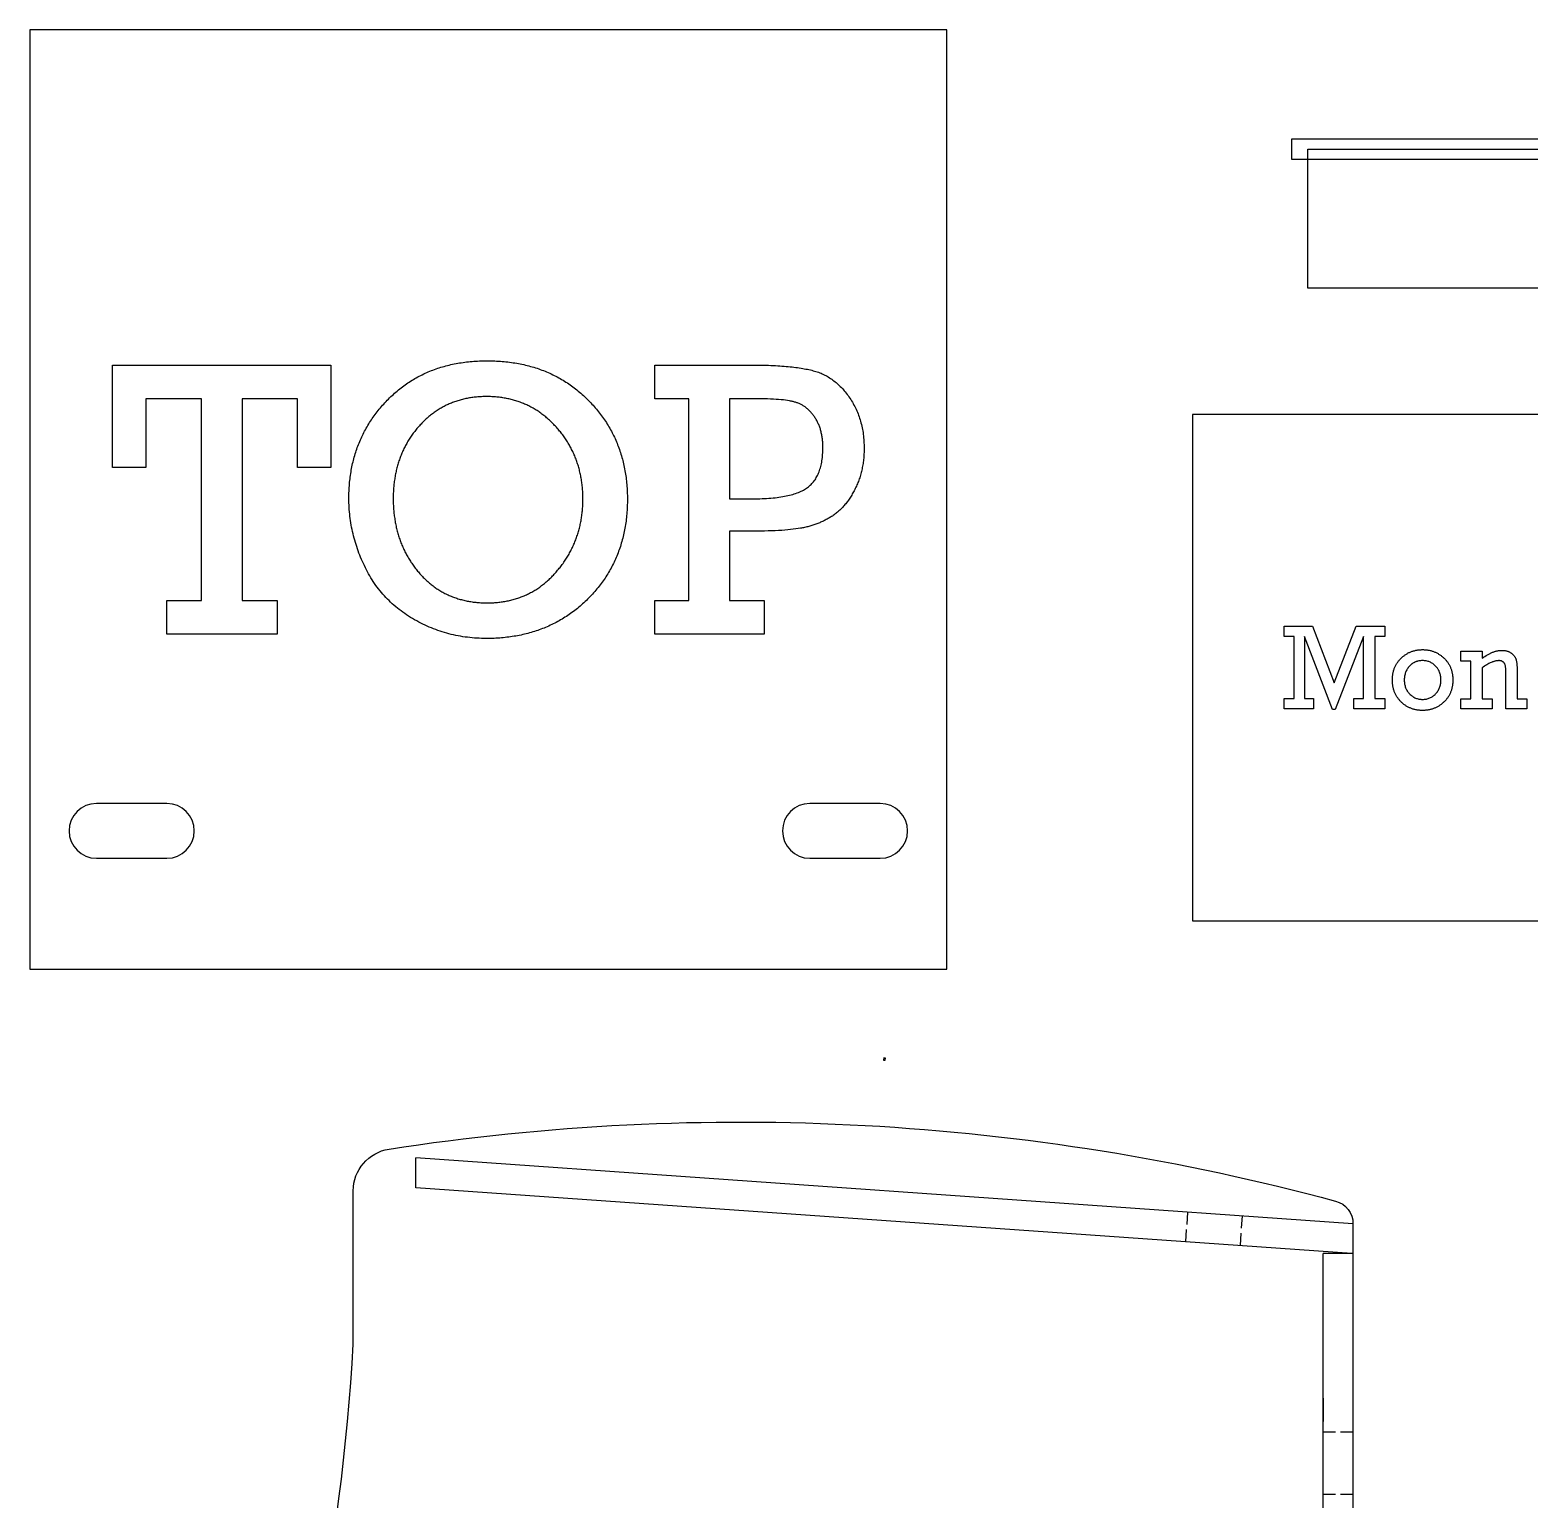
# Model space of a CAD drawing. Extents: x 1 to 138, y 1 to 97.
# Drawn here: x 1.48 to 39.21, y 60.1 to 97.08 of the extents above; entities that cross this region are included whole.
import ezdxf

# ---------------------------------------------------------------- set-up
doc = ezdxf.new("R2010")
doc.units = 0
for name, color, linetype in [('_XREF_-_SIDE_-_01', 1, 'CONTINUOUS'), ('COTES', 8, 'CONTINUOUS'), ('PLAN', 18, 'CONTINUOUS')]:
    doc.layers.add(name, color=color, linetype=linetype)

msp = doc.modelspace()

# ---------------------------------------------------------------- linework, layer by layer
at = {"layer": '_XREF_-_SIDE_-_01'}
for points in [[(24.554, 73.435), (24.554, 97.08), (1.479, 97.08), (1.479, 73.435)], [(33.233, 93.829), (57.125, 93.829), (57.125, 94.329), (33.233, 94.329)], [(56.717, 90.579), (33.642, 90.579), (33.642, 94.079), (44.392, 94.079), (44.392, 93.579), (45.892, 93.579), (45.892, 94.079), (56.717, 94.079)], [(9.506, 85.289), (9.506, 85.335), (9.507, 85.381), (9.508, 85.427), (9.51, 85.472), (9.512, 85.517), (9.515, 85.562), (9.518, 85.607), (9.521, 85.651), (9.525, 85.695), (9.53, 85.739), (9.535, 85.783), (9.54, 85.826), (9.546, 85.869), (9.552, 85.912), (9.559, 85.955), (9.567, 85.997), (9.574, 86.04), (9.583, 86.082), (9.591, 86.123), (9.6, 86.165), (9.61, 86.206), (9.62, 86.247), (9.631, 86.288), (9.642, 86.329), (9.653, 86.369), (9.665, 86.409), (9.678, 86.449), (9.691, 86.489), (9.704, 86.528), (9.718, 86.567), (9.733, 86.606), (9.747, 86.645), (9.763, 86.683), (9.778, 86.722), (9.795, 86.76), (9.811, 86.797), (9.829, 86.835), (9.846, 86.872), (9.864, 86.909), (9.883, 86.946), (9.902, 86.983), (9.922, 87.019), (9.942, 87.055), (9.962, 87.091), (9.983, 87.127), (10.005, 87.162), (10.026, 87.197), (10.049, 87.232), (10.072, 87.267), (10.095, 87.301), (10.119, 87.336), (10.143, 87.37), (10.168, 87.403), (10.193, 87.437), (10.219, 87.47), (10.245, 87.503), (10.271, 87.536), (10.298, 87.569), (10.326, 87.601), (10.354, 87.633), (10.382, 87.665), (10.411, 87.697), (10.441, 87.728), (10.471, 87.759), (10.501, 87.79), (10.532, 87.82), (10.562, 87.85), (10.594, 87.88), (10.625, 87.908), (10.657, 87.937), (10.689, 87.965), (10.721, 87.992), (10.754, 88.019), (10.786, 88.046), (10.82, 88.071), (10.853, 88.097), (10.887, 88.122), (10.921, 88.146), (10.955, 88.17), (10.99, 88.194), (11.024, 88.217), (11.06, 88.24), (11.095, 88.262), (11.131, 88.283), (11.167, 88.304), (11.203, 88.325), (11.24, 88.345), (11.276, 88.365), (11.314, 88.384), (11.351, 88.403), (11.389, 88.421), (11.427, 88.439), (11.465, 88.456), (11.503, 88.473), (11.542, 88.489), (11.581, 88.505), (11.621, 88.52), (11.661, 88.535), (11.701, 88.549), (11.741, 88.563), (11.781, 88.576), (11.822, 88.589), (11.863, 88.601), (11.905, 88.613), (11.947, 88.625), (11.988, 88.636), (12.031, 88.646), (12.073, 88.656), (12.116, 88.665), (12.159, 88.674), (12.203, 88.683), (12.246, 88.691), (12.29, 88.698), (12.335, 88.705), (12.379, 88.712), (12.424, 88.718), (12.469, 88.724), (12.515, 88.729), (12.56, 88.733), (12.606, 88.737), (12.653, 88.741), (12.699, 88.744), (12.746, 88.747), (12.793, 88.749), (12.84, 88.751), (12.888, 88.752), (12.936, 88.753), (12.984, 88.753), (13.033, 88.753), (13.082, 88.752), (13.13, 88.751), (13.178, 88.749), (13.225, 88.747), (13.273, 88.744), (13.32, 88.741), (13.366, 88.737), (13.413, 88.733), (13.459, 88.729), (13.505, 88.724), (13.55, 88.718), (13.596, 88.712), (13.641, 88.705), (13.686, 88.698), (13.73, 88.691), (13.774, 88.683), (13.818, 88.674), (13.862, 88.665), (13.905, 88.656), (13.948, 88.646), (13.991, 88.636), (14.033, 88.625), (14.076, 88.613), (14.118, 88.601), (14.159, 88.589), (14.201, 88.576), (14.242, 88.563), (14.283, 88.549), (14.323, 88.535), (14.363, 88.52), (14.403, 88.505), (14.443, 88.489), (14.482, 88.473), (14.521, 88.456), (14.56, 88.439), (14.599, 88.421), (14.637, 88.403), (14.675, 88.384), (14.713, 88.365), (14.75, 88.345), (14.787, 88.325), (14.824, 88.304), (14.861, 88.283), (14.897, 88.262), (14.933, 88.24), (14.969, 88.217), (15.004, 88.194), (15.039, 88.17), (15.074, 88.146), (15.109, 88.122), (15.143, 88.097), (15.177, 88.071), (15.211, 88.046), (15.244, 88.019), (15.277, 87.992), (15.31, 87.965), (15.343, 87.937), (15.375, 87.908), (15.407, 87.88), (15.439, 87.85), (15.47, 87.82), (15.501, 87.79), (15.532, 87.759), (15.563, 87.728), (15.593, 87.697), (15.622, 87.665), (15.651, 87.633), (15.68, 87.601), (15.708, 87.568), (15.736, 87.536), (15.763, 87.503), (15.79, 87.47), (15.816, 87.436), (15.841, 87.403), (15.867, 87.369), (15.891, 87.335), (15.916, 87.3), (15.939, 87.266), (15.963, 87.231), (15.986, 87.196), (16.008, 87.161), (16.03, 87.125), (16.051, 87.089), (16.072, 87.053), (16.092, 87.017), (16.112, 86.98), (16.132, 86.943), (16.151, 86.906), (16.169, 86.869), (16.187, 86.831), (16.205, 86.794), (16.222, 86.756), (16.239, 86.717), (16.255, 86.679), (16.27, 86.64), (16.285, 86.601), (16.3, 86.562), (16.314, 86.522), (16.328, 86.482), (16.341, 86.442), (16.354, 86.402), (16.366, 86.362), (16.378, 86.321), (16.389, 86.28), (16.4, 86.239), (16.41, 86.197), (16.42, 86.156), (16.43, 86.114), (16.438, 86.071), (16.447, 86.029), (16.455, 85.986), (16.462, 85.943), (16.469, 85.9), (16.476, 85.857), (16.482, 85.813), (16.487, 85.769), (16.492, 85.725), (16.497, 85.681), (16.501, 85.636), (16.504, 85.591), (16.508, 85.546), (16.51, 85.501), (16.512, 85.455), (16.514, 85.409), (16.515, 85.363), (16.516, 85.317), (16.516, 85.27), (16.516, 85.222), (16.515, 85.175), (16.514, 85.128), (16.512, 85.081), (16.51, 85.035), (16.507, 84.989), (16.504, 84.943), (16.501, 84.897), (16.496, 84.852), (16.492, 84.806), (16.487, 84.762), (16.481, 84.717), (16.475, 84.672), (16.468, 84.628), (16.461, 84.584), (16.454, 84.541), (16.446, 84.498), (16.437, 84.454), (16.428, 84.412), (16.418, 84.369), (16.408, 84.327), (16.398, 84.285), (16.387, 84.243), (16.375, 84.201), (16.363, 84.16), (16.351, 84.119), (16.338, 84.078), (16.325, 84.038), (16.311, 83.998), (16.296, 83.958), (16.281, 83.918), (16.266, 83.879), (16.25, 83.839), (16.234, 83.8), (16.217, 83.762), (16.199, 83.723), (16.182, 83.685), (16.163, 83.647), (16.144, 83.61), (16.125, 83.572), (16.105, 83.535), (16.085, 83.498), (16.064, 83.462), (16.043, 83.425), (16.021, 83.389), (15.999, 83.354), (15.976, 83.318), (15.953, 83.283), (15.929, 83.248), (15.905, 83.213), (15.881, 83.179), (15.855, 83.144), (15.83, 83.11), (15.804, 83.077), (15.777, 83.043), (15.75, 83.01), (15.722, 82.977), (15.694, 82.944), (15.665, 82.912), (15.636, 82.88), (15.607, 82.848), (15.577, 82.816), (15.546, 82.785), (15.515, 82.754), (15.484, 82.723), (15.452, 82.693), (15.42, 82.663), (15.388, 82.634), (15.355, 82.605), (15.323, 82.577), (15.29, 82.549), (15.256, 82.521), (15.223, 82.495), (15.189, 82.468), (15.155, 82.442), (15.121, 82.417), (15.086, 82.392), (15.051, 82.368), (15.016, 82.344), (14.981, 82.32), (14.945, 82.297), (14.909, 82.275), (14.873, 82.253), (14.836, 82.231), (14.8, 82.21), (14.763, 82.189), (14.725, 82.169), (14.688, 82.15), (14.65, 82.131), (14.612, 82.112), (14.574, 82.094), (14.535, 82.076), (14.496, 82.059), (14.457, 82.042), (14.418, 82.026), (14.378, 82.01), (14.338, 81.995), (14.298, 81.98), (14.258, 81.966), (14.217, 81.952), (14.176, 81.939), (14.135, 81.926), (14.093, 81.914), (14.052, 81.902), (14.01, 81.891), (13.967, 81.88), (13.925, 81.869), (13.882, 81.859), (13.839, 81.85), (13.795, 81.841), (13.752, 81.832), (13.708, 81.824), (13.664, 81.817), (13.619, 81.81), (13.575, 81.803), (13.53, 81.797), (13.485, 81.792), (13.439, 81.787), (13.393, 81.782), (13.347, 81.778), (13.301, 81.774), (13.255, 81.771), (13.208, 81.769), (13.161, 81.766), (13.113, 81.765), (13.066, 81.763), (13.018, 81.763), (12.97, 81.762), (12.908, 81.763), (12.847, 81.764), (12.787, 81.767), (12.726, 81.77), (12.666, 81.774), (12.606, 81.779), (12.547, 81.785), (12.488, 81.792), (12.429, 81.8), (12.37, 81.808), (12.312, 81.818), (12.254, 81.829), (12.196, 81.84), (12.139, 81.852), (12.082, 81.866), (12.025, 81.88), (11.969, 81.895), (11.913, 81.911), (11.857, 81.928), (11.802, 81.946), (11.746, 81.965), (11.692, 81.985), (11.637, 82.005), (11.583, 82.027), (11.529, 82.049), (11.475, 82.073), (11.422, 82.097), (11.369, 82.122), (11.316, 82.149), (11.264, 82.176), (11.212, 82.204), (11.16, 82.233), (11.109, 82.262), (11.058, 82.293), (11.009, 82.324), (10.96, 82.356), (10.912, 82.389), (10.865, 82.422), (10.819, 82.456), (10.773, 82.491), (10.728, 82.526), (10.684, 82.563), (10.641, 82.6), (10.599, 82.637), (10.557, 82.676), (10.516, 82.715), (10.476, 82.755), (10.437, 82.795), (10.399, 82.837), (10.361, 82.879), (10.325, 82.921), (10.289, 82.965), (10.254, 83.009), (10.219, 83.054), (10.186, 83.1), (10.153, 83.146), (10.121, 83.193), (10.09, 83.241), (10.06, 83.289), (10.03, 83.339), (10.002, 83.389), (9.974, 83.439), (9.947, 83.491), (9.92, 83.543), (9.895, 83.596), (9.87, 83.648), (9.846, 83.701), (9.823, 83.754), (9.801, 83.807), (9.78, 83.86), (9.759, 83.914), (9.739, 83.967), (9.72, 84.021), (9.702, 84.075), (9.685, 84.128), (9.668, 84.182), (9.652, 84.237), (9.637, 84.291), (9.623, 84.345), (9.61, 84.4), (9.597, 84.454), (9.585, 84.509), (9.575, 84.564), (9.564, 84.619), (9.555, 84.674), (9.547, 84.73), (9.539, 84.785), (9.532, 84.84), (9.526, 84.896), (9.521, 84.952), (9.516, 85.008), (9.513, 85.064), (9.51, 85.12), (9.508, 85.176), (9.507, 85.233)], [(5.794, 82.717), (5.794, 87.798), (4.396, 87.798), (4.396, 86.069), (3.558, 86.069), (3.558, 88.646), (9.048, 88.646), (9.048, 86.069), (8.21, 86.069), (8.21, 87.798), (6.817, 87.798), (6.817, 82.717), (7.699, 82.717), (7.699, 81.87), (4.927, 81.87), (4.927, 82.717)], [(18.06, 82.717), (18.06, 87.798), (17.208, 87.798), (17.208, 88.646), (19.629, 88.646), (19.76, 88.645), (19.824, 88.645), (19.887, 88.643), (19.949, 88.642), (20.01, 88.641), (20.07, 88.639), (20.129, 88.636), (20.187, 88.634), (20.244, 88.631), (20.299, 88.628), (20.354, 88.625), (20.407, 88.621), (20.46, 88.617), (20.512, 88.613), (20.562, 88.608), (20.611, 88.603), (20.66, 88.598), (20.707, 88.593), (20.753, 88.587), (20.799, 88.581), (20.843, 88.574), (20.886, 88.568), (20.928, 88.561), (20.969, 88.554), (21.009, 88.546), (21.048, 88.538), (21.086, 88.53), (21.123, 88.522), (21.158, 88.513), (21.193, 88.504), (21.227, 88.495), (21.26, 88.485), (21.293, 88.474), (21.325, 88.463), (21.357, 88.451), (21.389, 88.438), (21.42, 88.425), (21.451, 88.41), (21.482, 88.395), (21.512, 88.38), (21.542, 88.363), (21.572, 88.346), (21.601, 88.328), (21.63, 88.309), (21.658, 88.289), (21.687, 88.269), (21.715, 88.248), (21.742, 88.226), (21.77, 88.204), (21.797, 88.181), (21.823, 88.157), (21.849, 88.132), (21.875, 88.106), (21.901, 88.08), (21.926, 88.053), (21.951, 88.025), (21.976, 87.997), (22, 87.968), (22.024, 87.938), (22.047, 87.907), (22.071, 87.876), (22.093, 87.843), (22.116, 87.81), (22.138, 87.777), (22.159, 87.743), (22.18, 87.709), (22.2, 87.674), (22.219, 87.639), (22.238, 87.604), (22.255, 87.568), (22.273, 87.532), (22.289, 87.495), (22.305, 87.458), (22.32, 87.421), (22.334, 87.383), (22.348, 87.345), (22.361, 87.307), (22.373, 87.268), (22.385, 87.229), (22.395, 87.189), (22.405, 87.149), (22.415, 87.109), (22.424, 87.068), (22.432, 87.027), (22.439, 86.986), (22.446, 86.944), (22.452, 86.902), (22.457, 86.859), (22.461, 86.817), (22.465, 86.773), (22.468, 86.73), (22.471, 86.686), (22.473, 86.641), (22.474, 86.596), (22.474, 86.551), (22.474, 86.515), (22.473, 86.479), (22.472, 86.443), (22.47, 86.408), (22.468, 86.373), (22.466, 86.338), (22.463, 86.303), (22.459, 86.269), (22.455, 86.234), (22.451, 86.2), (22.446, 86.167), (22.441, 86.133), (22.435, 86.1), (22.429, 86.067), (22.422, 86.034), (22.415, 86.001), (22.407, 85.969), (22.399, 85.937), (22.391, 85.905), (22.382, 85.873), (22.372, 85.842), (22.362, 85.81), (22.352, 85.779), (22.341, 85.749), (22.33, 85.718), (22.318, 85.688), (22.306, 85.658), (22.293, 85.628), (22.28, 85.598), (22.266, 85.569), (22.252, 85.54), (22.238, 85.511), (22.223, 85.483), (22.208, 85.454), (22.192, 85.427), (22.177, 85.4), (22.161, 85.373), (22.145, 85.347), (22.129, 85.321), (22.113, 85.296), (22.096, 85.271), (22.079, 85.247), (22.062, 85.223), (22.045, 85.2), (22.027, 85.177), (22.01, 85.154), (21.992, 85.132), (21.973, 85.111), (21.955, 85.09), (21.937, 85.069), (21.918, 85.049), (21.899, 85.03), (21.879, 85.011), (21.86, 84.992), (21.84, 84.974), (21.82, 84.956), (21.8, 84.939), (21.78, 84.922), (21.759, 84.906), (21.739, 84.89), (21.718, 84.875), (21.696, 84.86), (21.675, 84.845), (21.653, 84.831), (21.631, 84.818), (21.609, 84.805), (21.587, 84.792), (21.565, 84.779), (21.542, 84.766), (21.519, 84.754), (21.497, 84.742), (21.474, 84.731), (21.45, 84.72), (21.427, 84.709), (21.403, 84.698), (21.38, 84.687), (21.356, 84.677), (21.332, 84.667), (21.307, 84.658), (21.283, 84.648), (21.258, 84.639), (21.234, 84.63), (21.209, 84.622), (21.184, 84.614), (21.158, 84.606), (21.133, 84.598), (21.107, 84.591), (21.081, 84.583), (21.055, 84.577), (21.029, 84.57), (21.003, 84.564), (20.977, 84.558), (20.95, 84.552), (20.923, 84.547), (20.896, 84.542), (20.869, 84.537), (20.813, 84.528), (20.753, 84.519), (20.69, 84.511), (20.623, 84.504), (20.553, 84.497), (20.479, 84.491), (20.402, 84.485), (20.321, 84.48), (20.237, 84.476), (20.15, 84.472), (20.059, 84.469), (19.964, 84.466), (19.866, 84.464), (19.765, 84.462), (19.66, 84.462), (19.551, 84.461), (19.083, 84.461), (19.083, 82.717), (19.96, 82.717), (19.96, 81.87), (17.208, 81.87), (17.208, 82.717)], [(10.622, 85.285), (10.622, 85.25), (10.622, 85.215), (10.623, 85.181), (10.624, 85.146), (10.626, 85.112), (10.628, 85.079), (10.63, 85.045), (10.632, 85.011), (10.635, 84.978), (10.638, 84.945), (10.641, 84.912), (10.645, 84.879), (10.649, 84.846), (10.653, 84.814), (10.658, 84.781), (10.663, 84.749), (10.668, 84.717), (10.673, 84.686), (10.679, 84.654), (10.686, 84.623), (10.692, 84.591), (10.699, 84.56), (10.706, 84.529), (10.714, 84.499), (10.721, 84.468), (10.73, 84.438), (10.738, 84.407), (10.747, 84.377), (10.756, 84.348), (10.765, 84.318), (10.775, 84.288), (10.785, 84.259), (10.795, 84.23), (10.806, 84.201), (10.817, 84.172), (10.828, 84.144), (10.84, 84.115), (10.852, 84.087), (10.864, 84.059), (10.877, 84.031), (10.89, 84.003), (10.903, 83.976), (10.916, 83.948), (10.93, 83.921), (10.945, 83.894), (10.959, 83.867), (10.974, 83.84), (10.989, 83.814), (11.004, 83.788), (11.02, 83.761), (11.036, 83.736), (11.053, 83.71), (11.069, 83.684), (11.086, 83.659), (11.104, 83.633), (11.122, 83.608), (11.14, 83.583), (11.158, 83.559), (11.177, 83.534), (11.196, 83.51), (11.215, 83.485), (11.234, 83.461), (11.254, 83.438), (11.275, 83.414), (11.295, 83.39), (11.316, 83.367), (11.337, 83.345), (11.358, 83.322), (11.379, 83.301), (11.401, 83.279), (11.422, 83.258), (11.444, 83.237), (11.466, 83.216), (11.489, 83.196), (11.511, 83.177), (11.534, 83.157), (11.557, 83.138), (11.58, 83.12), (11.603, 83.101), (11.627, 83.084), (11.65, 83.066), (11.674, 83.049), (11.698, 83.032), (11.722, 83.016), (11.747, 83), (11.772, 82.984), (11.797, 82.969), (11.822, 82.954), (11.847, 82.939), (11.872, 82.925), (11.898, 82.911), (11.924, 82.898), (11.95, 82.885), (11.976, 82.872), (12.003, 82.86), (12.03, 82.848), (12.057, 82.836), (12.084, 82.825), (12.111, 82.814), (12.138, 82.803), (12.166, 82.793), (12.194, 82.783), (12.222, 82.774), (12.25, 82.765), (12.279, 82.756), (12.308, 82.748), (12.336, 82.74), (12.366, 82.733), (12.395, 82.725), (12.424, 82.719), (12.454, 82.712), (12.484, 82.706), (12.514, 82.7), (12.544, 82.695), (12.575, 82.69), (12.605, 82.685), (12.636, 82.681), (12.667, 82.677), (12.699, 82.674), (12.73, 82.671), (12.762, 82.668), (12.794, 82.665), (12.826, 82.663), (12.858, 82.662), (12.891, 82.66), (12.923, 82.66), (12.956, 82.659), (12.989, 82.659), (13.022, 82.659), (13.055, 82.66), (13.087, 82.661), (13.119, 82.662), (13.151, 82.664), (13.183, 82.666), (13.215, 82.668), (13.247, 82.671), (13.278, 82.674), (13.309, 82.678), (13.34, 82.682), (13.371, 82.686), (13.401, 82.691), (13.432, 82.696), (13.462, 82.701), (13.492, 82.707), (13.522, 82.713), (13.552, 82.72), (13.581, 82.727), (13.61, 82.734), (13.639, 82.742), (13.668, 82.75), (13.697, 82.759), (13.726, 82.767), (13.754, 82.777), (13.782, 82.786), (13.81, 82.796), (13.838, 82.807), (13.866, 82.817), (13.893, 82.828), (13.921, 82.84), (13.948, 82.852), (13.975, 82.864), (14.001, 82.877), (14.028, 82.89), (14.054, 82.903), (14.081, 82.917), (14.107, 82.931), (14.132, 82.946), (14.158, 82.96), (14.184, 82.976), (14.209, 82.991), (14.234, 83.007), (14.259, 83.024), (14.284, 83.041), (14.308, 83.058), (14.332, 83.075), (14.357, 83.093), (14.381, 83.111), (14.404, 83.13), (14.428, 83.149), (14.452, 83.169), (14.475, 83.188), (14.498, 83.209), (14.521, 83.229), (14.544, 83.25), (14.566, 83.271), (14.588, 83.293), (14.611, 83.315), (14.633, 83.337), (14.654, 83.36), (14.676, 83.383), (14.697, 83.407), (14.719, 83.431), (14.74, 83.455), (14.76, 83.479), (14.781, 83.504), (14.801, 83.529), (14.82, 83.553), (14.84, 83.578), (14.859, 83.603), (14.877, 83.629), (14.896, 83.654), (14.914, 83.68), (14.931, 83.705), (14.949, 83.731), (14.966, 83.757), (14.983, 83.783), (14.999, 83.809), (15.015, 83.836), (15.031, 83.862), (15.046, 83.889), (15.061, 83.916), (15.076, 83.943), (15.09, 83.97), (15.104, 83.997), (15.118, 84.025), (15.131, 84.052), (15.144, 84.08), (15.157, 84.108), (15.169, 84.136), (15.182, 84.164), (15.193, 84.192), (15.205, 84.221), (15.216, 84.249), (15.227, 84.278), (15.237, 84.307), (15.247, 84.336), (15.257, 84.365), (15.266, 84.394), (15.275, 84.424), (15.284, 84.453), (15.292, 84.483), (15.301, 84.513), (15.308, 84.543), (15.316, 84.573), (15.323, 84.604), (15.33, 84.634), (15.336, 84.665), (15.342, 84.696), (15.348, 84.727), (15.353, 84.758), (15.359, 84.789), (15.363, 84.82), (15.368, 84.852), (15.372, 84.883), (15.376, 84.915), (15.379, 84.947), (15.382, 84.979), (15.385, 85.012), (15.388, 85.044), (15.39, 85.076), (15.392, 85.109), (15.393, 85.142), (15.394, 85.175), (15.395, 85.208), (15.396, 85.241), (15.396, 85.275), (15.396, 85.309), (15.395, 85.342), (15.394, 85.375), (15.393, 85.409), (15.392, 85.442), (15.39, 85.475), (15.388, 85.507), (15.385, 85.54), (15.382, 85.572), (15.379, 85.605), (15.375, 85.637), (15.372, 85.669), (15.367, 85.7), (15.363, 85.732), (15.358, 85.763), (15.353, 85.795), (15.347, 85.826), (15.341, 85.857), (15.335, 85.887), (15.328, 85.918), (15.322, 85.949), (15.314, 85.979), (15.307, 86.009), (15.299, 86.039), (15.291, 86.069), (15.282, 86.098), (15.273, 86.128), (15.264, 86.157), (15.254, 86.186), (15.244, 86.215), (15.234, 86.244), (15.223, 86.273), (15.213, 86.301), (15.201, 86.33), (15.19, 86.358), (15.178, 86.386), (15.165, 86.414), (15.153, 86.441), (15.14, 86.469), (15.127, 86.496), (15.113, 86.523), (15.099, 86.55), (15.085, 86.577), (15.07, 86.604), (15.055, 86.631), (15.04, 86.657), (15.024, 86.683), (15.008, 86.709), (14.992, 86.735), (14.975, 86.761), (14.958, 86.786), (14.941, 86.812), (14.923, 86.837), (14.905, 86.862), (14.887, 86.887), (14.868, 86.912), (14.849, 86.936), (14.83, 86.961), (14.81, 86.985), (14.79, 87.009), (14.77, 87.033), (14.749, 87.057), (14.728, 87.081), (14.706, 87.104), (14.685, 87.127), (14.663, 87.15), (14.641, 87.172), (14.619, 87.195), (14.597, 87.216), (14.574, 87.238), (14.551, 87.259), (14.529, 87.279), (14.506, 87.3), (14.482, 87.319), (14.459, 87.339), (14.436, 87.358), (14.412, 87.377), (14.388, 87.395), (14.364, 87.413), (14.34, 87.431), (14.315, 87.449), (14.291, 87.465), (14.266, 87.482), (14.241, 87.498), (14.216, 87.514), (14.191, 87.53), (14.165, 87.545), (14.14, 87.56), (14.114, 87.574), (14.088, 87.588), (14.062, 87.602), (14.036, 87.615), (14.009, 87.628), (13.983, 87.641), (13.956, 87.653), (13.929, 87.665), (13.902, 87.676), (13.874, 87.687), (13.847, 87.698), (13.819, 87.709), (13.791, 87.719), (13.763, 87.728), (13.735, 87.738), (13.707, 87.747), (13.678, 87.755), (13.65, 87.763), (13.621, 87.771), (13.592, 87.779), (13.563, 87.786), (13.533, 87.793), (13.504, 87.799), (13.474, 87.805), (13.444, 87.811), (13.414, 87.816), (13.384, 87.821), (13.353, 87.825), (13.323, 87.83), (13.292, 87.834), (13.261, 87.837), (13.23, 87.84), (13.199, 87.843), (13.167, 87.845), (13.135, 87.847), (13.104, 87.849), (13.072, 87.85), (13.04, 87.851), (13.007, 87.852), (12.975, 87.852), (12.942, 87.852), (12.91, 87.851), (12.878, 87.85), (12.846, 87.849), (12.815, 87.847), (12.783, 87.845), (12.752, 87.843), (12.721, 87.84), (12.69, 87.837), (12.66, 87.834), (12.629, 87.83), (12.599, 87.826), (12.569, 87.821), (12.539, 87.817), (12.509, 87.811), (12.48, 87.806), (12.45, 87.8), (12.421, 87.794), (12.392, 87.787), (12.363, 87.78), (12.335, 87.773), (12.306, 87.765), (12.278, 87.757), (12.25, 87.748), (12.222, 87.74), (12.194, 87.73), (12.167, 87.721), (12.14, 87.711), (12.112, 87.701), (12.085, 87.69), (12.059, 87.679), (12.032, 87.668), (12.006, 87.656), (11.979, 87.644), (11.953, 87.632), (11.928, 87.619), (11.902, 87.606), (11.876, 87.592), (11.851, 87.579), (11.826, 87.564), (11.801, 87.55), (11.776, 87.535), (11.752, 87.52), (11.728, 87.504), (11.703, 87.488), (11.679, 87.472), (11.656, 87.455), (11.632, 87.438), (11.609, 87.421), (11.585, 87.403), (11.562, 87.385), (11.539, 87.366), (11.517, 87.347), (11.494, 87.328), (11.472, 87.309), (11.45, 87.289), (11.428, 87.268), (11.406, 87.248), (11.385, 87.227), (11.363, 87.205), (11.342, 87.184), (11.321, 87.161), (11.3, 87.139), (11.279, 87.116), (11.259, 87.093), (11.239, 87.07), (11.219, 87.046), (11.2, 87.023), (11.181, 86.999), (11.162, 86.975), (11.143, 86.951), (11.125, 86.927), (11.107, 86.902), (11.09, 86.878), (11.073, 86.853), (11.056, 86.828), (11.039, 86.802), (11.023, 86.777), (11.007, 86.752), (10.992, 86.726), (10.976, 86.7), (10.962, 86.674), (10.947, 86.648), (10.933, 86.621), (10.919, 86.595), (10.905, 86.568), (10.892, 86.541), (10.879, 86.514), (10.866, 86.487), (10.854, 86.459), (10.842, 86.431), (10.83, 86.404), (10.818, 86.376), (10.807, 86.347), (10.797, 86.319), (10.786, 86.29), (10.776, 86.262), (10.766, 86.233), (10.757, 86.204), (10.748, 86.175), (10.739, 86.145), (10.73, 86.116), (10.722, 86.086), (10.714, 86.056), (10.707, 86.026), (10.699, 85.995), (10.693, 85.965), (10.686, 85.934), (10.68, 85.904), (10.674, 85.873), (10.668, 85.841), (10.663, 85.81), (10.658, 85.779), (10.653, 85.747), (10.649, 85.715), (10.645, 85.683), (10.641, 85.651), (10.638, 85.618), (10.635, 85.586), (10.632, 85.553), (10.63, 85.52), (10.628, 85.487), (10.626, 85.454), (10.624, 85.42), (10.623, 85.386), (10.622, 85.353), (10.622, 85.319)], [(19.083, 85.28), (19.668, 85.28), (19.73, 85.28), (19.79, 85.281), (19.85, 85.282), (19.908, 85.284), (19.965, 85.287), (20.021, 85.29), (20.076, 85.293), (20.129, 85.297), (20.181, 85.302), (20.232, 85.307), (20.282, 85.313), (20.331, 85.32), (20.378, 85.327), (20.424, 85.334), (20.469, 85.342), (20.513, 85.351), (20.556, 85.36), (20.597, 85.37), (20.638, 85.38), (20.677, 85.391), (20.714, 85.402), (20.751, 85.414), (20.787, 85.427), (20.821, 85.44), (20.854, 85.454), (20.886, 85.468), (20.916, 85.483), (20.946, 85.498), (20.974, 85.514), (21.001, 85.53), (21.027, 85.547), (21.052, 85.565), (21.075, 85.583), (21.098, 85.602), (21.12, 85.622), (21.142, 85.643), (21.162, 85.664), (21.182, 85.687), (21.202, 85.71), (21.22, 85.734), (21.238, 85.759), (21.255, 85.785), (21.271, 85.812), (21.286, 85.84), (21.301, 85.868), (21.315, 85.897), (21.328, 85.928), (21.34, 85.959), (21.352, 85.99), (21.363, 86.023), (21.373, 86.057), (21.382, 86.091), (21.391, 86.126), (21.399, 86.163), (21.406, 86.2), (21.412, 86.237), (21.418, 86.276), (21.423, 86.316), (21.427, 86.356), (21.43, 86.397), (21.433, 86.439), (21.435, 86.482), (21.436, 86.526), (21.436, 86.571), (21.436, 86.599), (21.436, 86.627), (21.435, 86.655), (21.433, 86.683), (21.431, 86.71), (21.429, 86.737), (21.427, 86.763), (21.424, 86.79), (21.42, 86.816), (21.416, 86.842), (21.412, 86.867), (21.408, 86.892), (21.403, 86.917), (21.397, 86.941), (21.391, 86.966), (21.385, 86.99), (21.379, 87.013), (21.372, 87.036), (21.364, 87.059), (21.356, 87.082), (21.348, 87.104), (21.34, 87.127), (21.331, 87.148), (21.321, 87.17), (21.312, 87.191), (21.301, 87.212), (21.291, 87.232), (21.28, 87.253), (21.268, 87.273), (21.257, 87.292), (21.244, 87.312), (21.232, 87.331), (21.219, 87.349), (21.206, 87.367), (21.193, 87.385), (21.179, 87.403), (21.165, 87.42), (21.152, 87.436), (21.138, 87.452), (21.123, 87.468), (21.109, 87.483), (21.094, 87.498), (21.08, 87.512), (21.065, 87.526), (21.049, 87.54), (21.034, 87.553), (21.019, 87.566), (21.003, 87.578), (20.987, 87.59), (20.971, 87.601), (20.954, 87.612), (20.938, 87.622), (20.921, 87.633), (20.904, 87.642), (20.887, 87.651), (20.87, 87.66), (20.853, 87.669), (20.835, 87.677), (20.817, 87.684), (20.799, 87.691), (20.781, 87.698), (20.763, 87.704), (20.744, 87.71), (20.725, 87.715), (20.706, 87.72), (20.686, 87.725), (20.665, 87.73), (20.643, 87.735), (20.621, 87.739), (20.598, 87.744), (20.549, 87.752), (20.497, 87.759), (20.442, 87.766), (20.383, 87.772), (20.322, 87.777), (20.257, 87.782), (20.19, 87.787), (20.119, 87.79), (20.045, 87.793), (19.967, 87.795), (19.887, 87.797), (19.803, 87.798), (19.717, 87.798), (19.083, 87.798)], [(30.741, 74.653), (53.816, 74.653), (53.816, 87.403), (30.741, 87.403)], [(33.298, 80.254), (33.298, 81.814), (33.048, 81.814), (33.048, 82.074), (33.76, 82.074), (34.307, 80.648), (34.861, 82.074), (35.58, 82.074), (35.58, 81.814), (35.329, 81.814), (35.329, 80.254), (35.58, 80.254), (35.58, 79.994), (34.796, 79.994), (34.796, 80.254), (35.045, 80.254), (35.045, 81.814), (34.327, 79.973), (34.265, 79.973), (33.555, 81.814), (33.555, 80.254), (33.784, 80.254), (33.784, 79.994), (33.048, 79.994), (33.048, 80.254)], [(35.77, 80.718), (35.77, 80.738), (35.771, 80.759), (35.772, 80.779), (35.773, 80.799), (35.775, 80.819), (35.778, 80.839), (35.78, 80.858), (35.784, 80.878), (35.787, 80.897), (35.791, 80.915), (35.796, 80.934), (35.801, 80.952), (35.806, 80.97), (35.812, 80.988), (35.818, 81.005), (35.825, 81.023), (35.832, 81.04), (35.84, 81.056), (35.848, 81.073), (35.856, 81.089), (35.865, 81.105), (35.874, 81.121), (35.884, 81.137), (35.894, 81.152), (35.905, 81.168), (35.916, 81.183), (35.927, 81.197), (35.939, 81.212), (35.952, 81.226), (35.964, 81.24), (35.978, 81.254), (35.991, 81.267), (36.005, 81.28), (36.019, 81.293), (36.034, 81.306), (36.048, 81.318), (36.063, 81.329), (36.078, 81.34), (36.093, 81.351), (36.108, 81.361), (36.123, 81.371), (36.139, 81.38), (36.155, 81.389), (36.171, 81.398), (36.187, 81.406), (36.203, 81.414), (36.22, 81.421), (36.237, 81.428), (36.254, 81.435), (36.271, 81.441), (36.288, 81.446), (36.306, 81.452), (36.324, 81.456), (36.341, 81.461), (36.36, 81.465), (36.378, 81.468), (36.396, 81.472), (36.415, 81.474), (36.434, 81.477), (36.453, 81.478), (36.472, 81.48), (36.492, 81.481), (36.511, 81.482), (36.531, 81.482), (36.551, 81.482), (36.57, 81.481), (36.589, 81.48), (36.608, 81.479), (36.627, 81.477), (36.645, 81.474), (36.664, 81.472), (36.682, 81.469), (36.7, 81.465), (36.718, 81.461), (36.736, 81.457), (36.753, 81.452), (36.77, 81.447), (36.788, 81.441), (36.805, 81.435), (36.822, 81.429), (36.838, 81.422), (36.855, 81.415), (36.871, 81.407), (36.887, 81.399), (36.903, 81.391), (36.919, 81.382), (36.935, 81.372), (36.95, 81.363), (36.966, 81.353), (36.981, 81.342), (36.996, 81.331), (37.01, 81.32), (37.025, 81.308), (37.04, 81.296), (37.054, 81.283), (37.068, 81.27), (37.082, 81.257), (37.095, 81.243), (37.108, 81.229), (37.121, 81.215), (37.133, 81.201), (37.144, 81.186), (37.155, 81.171), (37.166, 81.156), (37.176, 81.141), (37.186, 81.125), (37.196, 81.109), (37.205, 81.093), (37.213, 81.077), (37.221, 81.06), (37.229, 81.043), (37.236, 81.026), (37.243, 81.009), (37.249, 80.991), (37.255, 80.973), (37.261, 80.955), (37.266, 80.937), (37.27, 80.918), (37.275, 80.899), (37.278, 80.88), (37.282, 80.861), (37.284, 80.841), (37.287, 80.821), (37.289, 80.801), (37.29, 80.78), (37.291, 80.76), (37.292, 80.739), (37.292, 80.718), (37.292, 80.696), (37.291, 80.676), (37.29, 80.655), (37.289, 80.634), (37.287, 80.614), (37.284, 80.594), (37.282, 80.575), (37.278, 80.555), (37.275, 80.536), (37.27, 80.517), (37.266, 80.498), (37.261, 80.48), (37.255, 80.462), (37.249, 80.444), (37.243, 80.426), (37.236, 80.409), (37.229, 80.392), (37.222, 80.375), (37.213, 80.358), (37.205, 80.342), (37.196, 80.325), (37.187, 80.31), (37.177, 80.294), (37.166, 80.279), (37.156, 80.263), (37.145, 80.248), (37.133, 80.234), (37.121, 80.219), (37.109, 80.205), (37.096, 80.191), (37.082, 80.178), (37.069, 80.164), (37.055, 80.151), (37.04, 80.139), (37.026, 80.126), (37.011, 80.115), (36.997, 80.103), (36.982, 80.092), (36.967, 80.082), (36.951, 80.071), (36.936, 80.062), (36.92, 80.052), (36.904, 80.043), (36.888, 80.035), (36.872, 80.027), (36.856, 80.019), (36.839, 80.012), (36.822, 80.005), (36.806, 79.999), (36.789, 79.993), (36.771, 79.987), (36.754, 79.982), (36.736, 79.977), (36.719, 79.973), (36.701, 79.969), (36.682, 79.965), (36.664, 79.962), (36.646, 79.959), (36.627, 79.957), (36.608, 79.955), (36.589, 79.954), (36.57, 79.953), (36.551, 79.952), (36.531, 79.952), (36.511, 79.952), (36.491, 79.953), (36.471, 79.954), (36.452, 79.955), (36.433, 79.957), (36.414, 79.96), (36.395, 79.962), (36.376, 79.965), (36.358, 79.969), (36.339, 79.973), (36.321, 79.977), (36.303, 79.982), (36.286, 79.987), (36.268, 79.993), (36.251, 79.999), (36.234, 80.006), (36.217, 80.013), (36.201, 80.02), (36.184, 80.028), (36.168, 80.036), (36.152, 80.045), (36.136, 80.054), (36.12, 80.063), (36.105, 80.073), (36.09, 80.083), (36.075, 80.094), (36.06, 80.105), (36.045, 80.117), (36.031, 80.129), (36.017, 80.141), (36.003, 80.154), (35.989, 80.167), (35.975, 80.181), (35.962, 80.195), (35.95, 80.209), (35.938, 80.223), (35.926, 80.238), (35.914, 80.252), (35.904, 80.267), (35.893, 80.282), (35.883, 80.298), (35.873, 80.314), (35.864, 80.329), (35.855, 80.346), (35.847, 80.362), (35.839, 80.379), (35.832, 80.395), (35.825, 80.413), (35.818, 80.43), (35.812, 80.447), (35.806, 80.465), (35.801, 80.483), (35.796, 80.501), (35.791, 80.52), (35.787, 80.539), (35.784, 80.558), (35.78, 80.577), (35.778, 80.596), (35.775, 80.616), (35.773, 80.636), (35.772, 80.656), (35.771, 80.676), (35.77, 80.697)], [(36.07, 80.718), (36.071, 80.692), (36.073, 80.666), (36.075, 80.641), (36.079, 80.616), (36.084, 80.592), (36.089, 80.569), (36.096, 80.546), (36.104, 80.523), (36.113, 80.502), (36.118, 80.491), (36.123, 80.481), (36.128, 80.47), (36.134, 80.46), (36.14, 80.45), (36.146, 80.44), (36.152, 80.431), (36.159, 80.421), (36.173, 80.403), (36.188, 80.385), (36.204, 80.367), (36.221, 80.35), (36.239, 80.335), (36.257, 80.321), (36.275, 80.307), (36.294, 80.295), (36.313, 80.284), (36.333, 80.273), (36.353, 80.264), (36.374, 80.256), (36.395, 80.249), (36.416, 80.243), (36.438, 80.239), (36.461, 80.235), (36.484, 80.232), (36.507, 80.231), (36.531, 80.23), (36.555, 80.231), (36.579, 80.232), (36.602, 80.235), (36.625, 80.239), (36.647, 80.244), (36.669, 80.25), (36.69, 80.257), (36.711, 80.265), (36.731, 80.274), (36.751, 80.284), (36.77, 80.296), (36.789, 80.308), (36.807, 80.322), (36.825, 80.336), (36.843, 80.352), (36.859, 80.369), (36.875, 80.386), (36.89, 80.404), (36.904, 80.423), (36.917, 80.442), (36.929, 80.462), (36.94, 80.483), (36.95, 80.504), (36.959, 80.525), (36.966, 80.547), (36.973, 80.57), (36.979, 80.593), (36.983, 80.617), (36.987, 80.642), (36.99, 80.667), (36.991, 80.692), (36.992, 80.718), (36.991, 80.745), (36.99, 80.77), (36.987, 80.796), (36.983, 80.82), (36.979, 80.844), (36.973, 80.867), (36.966, 80.89), (36.958, 80.912), (36.949, 80.934), (36.944, 80.945), (36.939, 80.955), (36.934, 80.965), (36.928, 80.976), (36.922, 80.986), (36.916, 80.995), (36.903, 81.015), (36.889, 81.033), (36.873, 81.051), (36.857, 81.069), (36.84, 81.086), (36.823, 81.101), (36.805, 81.116), (36.786, 81.129), (36.767, 81.142), (36.748, 81.153), (36.728, 81.163), (36.708, 81.172), (36.688, 81.18), (36.667, 81.187), (36.645, 81.193), (36.623, 81.198), (36.601, 81.202), (36.578, 81.204), (36.555, 81.206), (36.531, 81.207), (36.506, 81.206), (36.482, 81.204), (36.458, 81.202), (36.435, 81.198), (36.413, 81.193), (36.402, 81.19), (36.391, 81.187), (36.38, 81.183), (36.369, 81.18), (36.359, 81.176), (36.348, 81.171), (36.338, 81.167), (36.328, 81.162), (36.318, 81.157), (36.308, 81.152), (36.298, 81.146), (36.289, 81.14), (36.279, 81.134), (36.27, 81.127), (36.261, 81.121), (36.252, 81.114), (36.234, 81.099), (36.217, 81.083), (36.201, 81.066), (36.185, 81.048), (36.17, 81.03), (36.156, 81.011), (36.144, 80.991), (36.132, 80.972), (36.121, 80.951), (36.112, 80.93), (36.103, 80.909), (36.095, 80.887), (36.089, 80.864), (36.083, 80.841), (36.079, 80.818), (36.075, 80.794), (36.072, 80.769), (36.071, 80.744)], [(38.03, 81.441), (38.03, 81.266), (38.064, 81.29), (38.097, 81.313), (38.13, 81.334), (38.163, 81.353), (38.196, 81.371), (38.212, 81.379), (38.228, 81.387), (38.244, 81.394), (38.26, 81.401), (38.276, 81.408), (38.291, 81.415), (38.307, 81.42), (38.322, 81.426), (38.338, 81.431), (38.353, 81.436), (38.368, 81.441), (38.383, 81.445), (38.398, 81.448), (38.413, 81.452), (38.428, 81.454), (38.443, 81.457), (38.457, 81.459), (38.472, 81.461), (38.486, 81.462), (38.501, 81.463), (38.515, 81.464), (38.529, 81.464), (38.546, 81.464), (38.563, 81.463), (38.58, 81.462), (38.596, 81.46), (38.612, 81.457), (38.628, 81.455), (38.643, 81.451), (38.657, 81.447), (38.672, 81.443), (38.686, 81.438), (38.699, 81.432), (38.713, 81.426), (38.725, 81.42), (38.738, 81.413), (38.75, 81.405), (38.762, 81.397), (38.773, 81.389), (38.784, 81.38), (38.794, 81.371), (38.804, 81.362), (38.813, 81.353), (38.822, 81.343), (38.83, 81.333), (38.838, 81.323), (38.845, 81.313), (38.852, 81.302), (38.858, 81.292), (38.864, 81.281), (38.869, 81.269), (38.874, 81.258), (38.878, 81.246), (38.882, 81.234), (38.885, 81.222), (38.889, 81.209), (38.892, 81.195), (38.894, 81.181), (38.897, 81.165), (38.899, 81.149), (38.901, 81.133), (38.903, 81.116), (38.906, 81.079), (38.909, 81.04), (38.91, 80.997), (38.91, 80.952), (38.91, 80.247), (39.154, 80.247), (39.154, 79.994), (38.626, 79.994), (38.626, 80.94), (38.626, 80.961), (38.625, 80.98), (38.624, 80.998), (38.623, 81.016), (38.621, 81.032), (38.619, 81.048), (38.617, 81.062), (38.614, 81.076), (38.611, 81.089), (38.607, 81.101), (38.603, 81.113), (38.598, 81.123), (38.594, 81.132), (38.588, 81.141), (38.583, 81.148), (38.577, 81.155), (38.571, 81.161), (38.564, 81.167), (38.558, 81.172), (38.551, 81.177), (38.544, 81.181), (38.537, 81.186), (38.529, 81.189), (38.522, 81.193), (38.514, 81.196), (38.506, 81.198), (38.498, 81.2), (38.49, 81.202), (38.482, 81.203), (38.473, 81.204), (38.465, 81.205), (38.456, 81.205), (38.444, 81.205), (38.432, 81.204), (38.42, 81.204), (38.408, 81.202), (38.396, 81.201), (38.383, 81.199), (38.371, 81.196), (38.358, 81.194), (38.346, 81.191), (38.333, 81.187), (38.32, 81.183), (38.307, 81.179), (38.294, 81.175), (38.281, 81.17), (38.255, 81.159), (38.228, 81.147), (38.201, 81.133), (38.173, 81.118), (38.145, 81.102), (38.117, 81.084), (38.088, 81.064), (38.059, 81.043), (38.03, 81.021), (38.03, 80.247), (38.279, 80.247), (38.279, 79.994), (37.491, 79.994), (37.491, 80.247), (37.745, 80.247), (37.745, 81.189), (37.491, 81.189), (37.491, 81.441)]]:
    msp.add_lwpolyline(points, close=True, dxfattribs=at)
for points in [[(3.152, 76.231), (4.924, 76.231, 1), (4.924, 77.609), (3.152, 77.609, 1)], [(22.88, 76.231, 1), (22.88, 77.609), (21.108, 77.609, 1), (21.108, 76.231)], [(1.78, 36.751, -0.166818), (1.859, 38.129), (6.545, 48.761, 0.071004), (9.617, 64), (9.617, 67.859, -0.369748), (10.516, 68.909, -0.10487), (34.342, 67.602, -0.3389), (34.779, 67.032), (34.779, 66.284), (34.779, 52.974), (34.779, 9.659), (34.779, 2.178), (33.904, 2.178), (4.34, 2.178), (3.434, 2.178), (3.277, 2.178), (3.277, 28.56, 0.05217)]]:
    msp.add_lwpolyline(points, format="xyb", close=True, dxfattribs=at)
at = {"layer": 'COTES'}
msp.add_lwpolyline([(23.005, 71.145), (23.009, 71.2), (22.968, 71.203), (22.964, 71.148)], close=True, dxfattribs=at)
for points in [[(34.03, 62.641), (34.03, 62.051)], [(34.03, 62.641), (34.03, 62.051)], [(34.779, 62.641), (34.779, 62.051)]]:
    msp.add_lwpolyline(points, dxfattribs=at)
at = {"layer": 'PLAN'}
for points in [[(11.192, 67.936), (11.192, 68.686)], [(34.779, 67.032), (11.192, 68.686)], [(34.752, 66.284), (11.192, 67.936)], [(30.615, 67.324), (30.593, 67.013)], [(31.99, 67.227), (31.968, 66.917)], [(30.584, 66.888), (30.562, 66.577)], [(31.959, 66.792), (31.937, 66.481)], [(34.03, 52.974), (34.03, 66.284)], [(34.779, 66.284), (34.03, 66.284)], [(34.03, 61.795), (34.342, 61.795)], [(34.467, 61.795), (34.779, 61.795)], [(34.03, 60.22), (34.342, 60.22)], [(34.467, 60.22), (34.779, 60.22)]]:
    msp.add_lwpolyline(points, dxfattribs=at)

doc.saveas('drawing.dxf')
